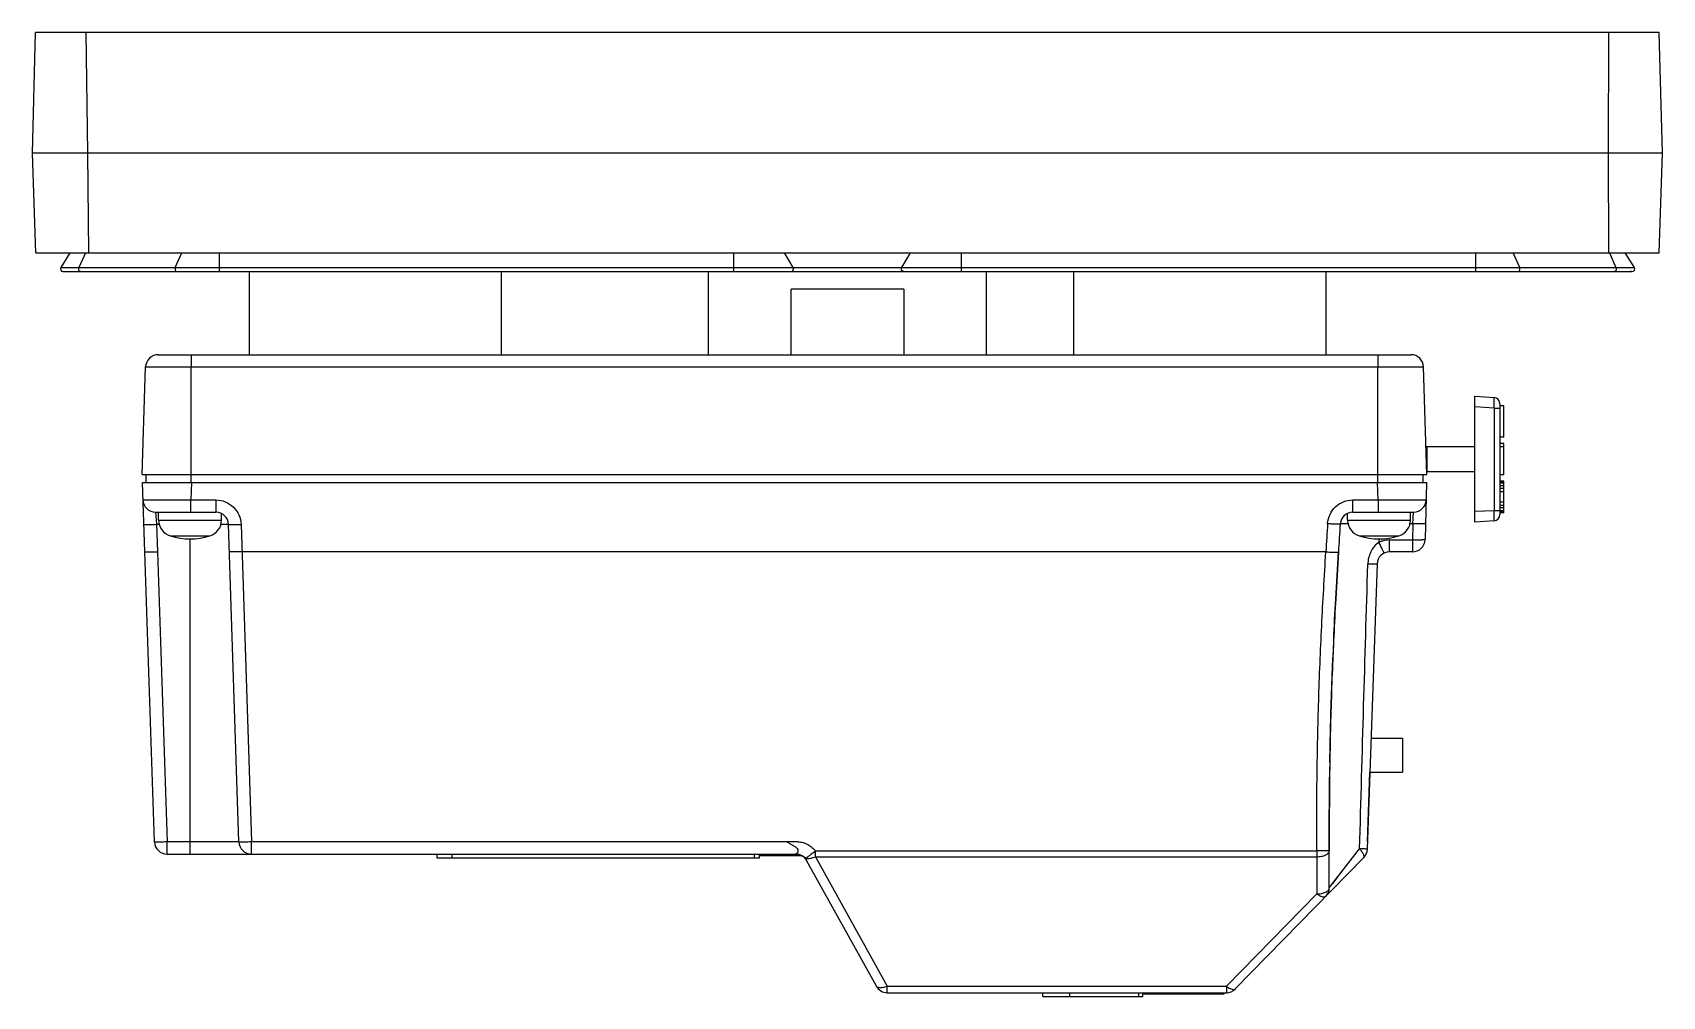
# Model space of a CAD drawing. Header units: millimetres. Extents: x 17 to 147, y 78 to 154.
import ezdxf

# ---------------------------------------------------------------- set-up
doc = ezdxf.new("R2010")
doc.units = ezdxf.units.MM
doc.header["$LTSCALE"] = 15.079573
doc.layers.get('0').update_dxf_attribs({"linetype": 'CONTINUOUS'})

msp = doc.modelspace()

# ---------------------------------------------------------------- linework, layer by layer
at = {"color": 7, "linetype": 'Continuous'}
for p, q in [((17.37, 144.92), (17.61, 154.49)), ((21.61, 154.49), (17.61, 154.49)), ((21.75, 144.92), (21.61, 154.49)), ((142.52, 154.49), (21.61, 154.49)), ((142.48, 144.92), (142.52, 154.49)), ((146.52, 154.49), (142.52, 154.49)), ((146.77, 144.92), (146.52, 154.49)), ((17.63, 137.02), (17.37, 144.92)), ((146.77, 144.92), (17.37, 144.92)), ((21.82, 137.02), (21.75, 144.92)), ((142.52, 137.02), (142.48, 144.92)), ((146.51, 137.02), (146.77, 144.92)), ((17.63, 137.02), (146.51, 137.02)), ((20.33, 137.02), (19.6, 135.84)), ((21.57, 137.02), (21.05, 135.84)), ((28.7, 135.84), (29.22, 137.02)), ((32.21, 135.52), (32.21, 137.02)), ((73.02, 137.02), (73.02, 135.52)), ((77.75, 135.84), (77.06, 137.02)), ((86.38, 135.84), (87.08, 137.02)), ((91.11, 135.52), (91.11, 137.02)), ((131.92, 137.02), (131.92, 135.52)), ((135.44, 135.84), (134.92, 137.02)), ((142.57, 137.02), (143.08, 135.84)), ((144.54, 135.84), (143.81, 137.02)), ((19.6, 135.84), (144.54, 135.84)), ((19.78, 135.52), (144.36, 135.52)), ((34.55, 135.52), (34.55, 128.92)), ((54.58, 135.52), (54.58, 128.92)), ((71.02, 128.92), (71.02, 135.52)), ((93.11, 128.92), (93.11, 135.52)), ((100.05, 128.92), (100.05, 135.52)), ((120.08, 128.92), (120.08, 135.52)), ((144.22, 135.58), (144.36, 135.52)), ((77.6, 128.92), (77.6, 134.12)), ((86.54, 134.12), (77.6, 134.12)), ((86.54, 134.12), (86.54, 128.92)), ((27.34, 128.92), (126.8, 128.92)), ((29.97, 128.92), (29.97, 127.95)), ((124.17, 128.92), (124.17, 127.95)), ((26.07, 119.42), (26.34, 127.95)), ((26.34, 127.95), (127.8, 127.95)), ((29.97, 118.77), (29.97, 127.95)), ((124.17, 118.77), (124.17, 127.95)), ((128.07, 119.42), (127.8, 127.95)), ((131.87, 125.62), (133.4, 125.52)), ((131.87, 115.62), (131.87, 125.62)), ((133.4, 124.68), (131.87, 124.77)), ((133.4, 124.68), (133.87, 124.68)), ((133.4, 124.68), (133.4, 116.52)), ((133.87, 125.02), (133.87, 116.23)), ((134.17, 124.87), (133.87, 124.87)), ((134.17, 122.37), (134.17, 124.87)), ((134.17, 122.37), (133.87, 122.37)), ((134.17, 121.87), (133.87, 121.87)), ((134.17, 119.37), (134.17, 121.87)), ((128.07, 121.62), (131.87, 121.62)), ((128.07, 121.62), (128.07, 119.62)), ((134.17, 121.61), (133.87, 121.61)), ((26.07, 119.42), (128.07, 119.42)), ((26.37, 119.42), (26.37, 118.77)), ((127.77, 118.77), (127.77, 119.42)), ((131.87, 119.62), (128.07, 119.62)), ((134.17, 119.37), (133.87, 119.37)), ((26.28, 113.27), (26.09, 118.77)), ((26.09, 118.77), (29.99, 118.77)), ((29.99, 118.77), (29.93, 117.39)), ((29.99, 118.77), (128.05, 118.77)), ((124.21, 117.39), (124.15, 118.77)), ((128.05, 118.77), (127.92, 114.24)), ((134.17, 118.87), (133.87, 118.87)), ((134.17, 118.82), (133.87, 118.82)), ((134.17, 118.71), (133.87, 118.71)), ((134.17, 118.5), (133.87, 118.5)), ((134.17, 118.29), (133.87, 118.29)), ((134.17, 118.02), (133.87, 118.02)), ((134.17, 116.37), (134.17, 118.87)), ((29.93, 116.42), (29.93, 117.39)), ((29.93, 117.39), (31.92, 117.39)), ((31.92, 117.39), (31.92, 116.42)), ((122.19, 117.39), (124.21, 117.39)), ((122.19, 116.42), (122.19, 117.39)), ((124.21, 117.39), (124.21, 116.42)), ((133.4, 116.52), (131.87, 116.46)), ((133.87, 116.52), (133.4, 116.52)), ((134.17, 117.22), (133.87, 117.22)), ((134.17, 116.96), (133.87, 116.96)), ((134.17, 116.75), (133.87, 116.75)), ((134.17, 116.53), (133.87, 116.53)), ((27.13, 116.42), (27.2, 115.46)), ((27.13, 116.42), (31.92, 116.42)), ((27.2, 115.46), (27.28, 113.27)), ((27.2, 115.46), (27.48, 115.46)), ((27.37, 115.79), (27.37, 116.42)), ((27.37, 115.79), (32.37, 115.79)), ((32.26, 115.46), (32.92, 115.46)), ((32.37, 115.79), (32.37, 116.32)), ((33.75, 90.24), (32.92, 115.46)), ((33.92, 115.45), (34.75, 90.24)), ((121.87, 115.49), (121.19, 115.49)), ((121.77, 115.79), (121.77, 116.33)), ((121.77, 115.79), (126.77, 115.79)), ((122.19, 116.42), (127.01, 116.42)), ((126.96, 115.49), (126.67, 115.49)), ((126.77, 115.79), (126.77, 116.42)), ((126.96, 115.49), (126.92, 114.21)), ((126.96, 115.49), (127.01, 116.42)), ((133.4, 115.73), (131.87, 115.62)), ((134.17, 116.43), (133.87, 116.43)), ((134.17, 116.37), (133.87, 116.37)), ((28.29, 114.54), (31.44, 114.54)), ((29.87, 90.24), (29.87, 114.3)), ((122.69, 114.54), (125.84, 114.54)), ((124.27, 114.03), (124.27, 114.3)), ((125.11, 114.21), (126.93, 114.21)), ((125.11, 113.27), (125.11, 114.21)), ((126.92, 114.21), (126.92, 113.27)), ((27.05, 90.24), (26.28, 113.27)), ((27.28, 113.27), (28.05, 90.24)), ((120.05, 113.27), (33.99, 113.27)), ((126.92, 113.27), (125.11, 113.27)), ((124.11, 112.31), (123.34, 89.66)), ((120.42, 99.22), (120.45, 99.22)), ((123.64, 98.47), (126.14, 98.47)), ((126.14, 98.47), (126.14, 95.77)), ((123.36, 90.24), (123.55, 95.77)), ((123.55, 95.77), (126.14, 95.77)), ((28.05, 89.27), (28.05, 90.24)), ((33.75, 90.24), (28.05, 90.24)), ((29.87, 89.27), (29.87, 90.24)), ((34.75, 89.27), (34.75, 90.24)), ((77.24, 90.24), (34.75, 90.24)), ((78.14, 90.24), (77.24, 90.24)), ((79.53, 89.52), (119.32, 89.52)), ((79.53, 89.06), (79.53, 89.52)), ((119.32, 89.52), (119.32, 89.06)), ((120.32, 86.6), (122.73, 89.69)), ((120.32, 86.61), (120.32, 89.55)), ((123.34, 89.66), (123.34, 89.66)), ((123.36, 90.24), (123.36, 90.24)), ((28.05, 89.27), (77.96, 89.27)), ((49.47, 89.27), (49.47, 88.97)), ((49.47, 88.97), (75.07, 88.97)), ((50.67, 88.97), (50.67, 89.27)), ((74.67, 89.27), (74.67, 88.97)), ((75.07, 88.97), (75.07, 89.27)), ((75.07, 89.17), (78.36, 89.17)), ((75.47, 89.27), (75.47, 89.17)), ((75.77, 89.17), (75.77, 89.27)), ((84.36, 78.79), (78.82, 88.76)), ((79.53, 89.06), (119.32, 89.06)), ((79.53, 89.06), (85.23, 78.79)), ((123.06, 89), (112.86, 78.57)), ((119.32, 89.06), (119.32, 86.12)), ((123.06, 89), (123.06, 89)), ((112.15, 78.79), (119.32, 86.12)), ((85.23, 78.79), (112.15, 78.79)), ((85.23, 78.27), (85.23, 78.79)), ((85.23, 78.27), (112.15, 78.27)), ((97.57, 77.97), (97.57, 78.27)), ((97.57, 77.97), (105.52, 77.97)), ((99.71, 77.97), (99.71, 78.27)), ((105.17, 78.27), (105.17, 77.97)), ((105.52, 77.97), (105.52, 78.27)), ((105.52, 78.17), (111.97, 78.17)), ((111.42, 78.27), (111.42, 78.17)), ((111.97, 78.17), (111.97, 78.27)), ((112.15, 78.79), (112.15, 78.27))]:
    msp.add_line(p, q, dxfattribs=at)
msp.add_lwpolyline([(120.59, 86.95), (121.42, 88.01), (122.73, 89.69)], dxfattribs=at)
for centre, radius, start, end in [((19.78, 135.73), 0.208, 148.3223, 270), ((144.36, 135.73), 0.208, 270, 31.6777), ((27.34, 127.92), 1, 90.0366, 178.1632), ((126.8, 127.92), 1, 1.797, 90), ((133.37, 125.02), 0.5, 0, 86.1371), ((27.13, 117.42), 1, 182, 270), ((127.01, 117.42), 1, 270, 358.3507), ((28.68, 115.79), 1.31, 180, 252.8982), ((31.06, 115.79), 1.31, 287.1018, 360), ((31.92, 115.42), 1, 1.8934, 90), ((592.57, 84.2), 473.42, 176.2069, 176.4795), ((599.79, 83.74), 479.66, 176.2041, 176.4727), ((122.19, 115.42), 1, 90, 176.2039), ((123.08, 115.79), 1.31, 180, 252.8982), ((125.46, 115.79), 1.31, 287.1018, 360), ((133.37, 116.23), 0.5, 273.8629, 360), ((29.87, 119.65), 5.35, 252.8982, 287.1018), ((124.27, 119.65), 5.35, 252.8982, 287.1018), ((125.11, 112.2), 2.01, 106.4899, 114.7191), ((125.11, 112.2), 2.01, 90.0408, 106.4445), ((126.92, 114.27), 1, 270, 358.3507), ((125.11, 112.27), 1, 90, 178.0733), ((485.49, 89.35), 365.22, 177.346, 177.5618), ((436.88, 91.82), 316.56, 179.1407, 179.3541), ((28.05, 90.27), 1, 181.9196, 270), ((34.75, 90.27), 1, 181.8936, 270), ((122.35, 89.7), 1, 315.6276, 358.0722), ((77.95, 88.27), 1, 29.0322, 90), ((77.96, 88.23), 1.04, 87.6108, 89.9215), ((77.95, 88.27), 1.01, 31.1041, 50.5563), ((119.32, 86.6), 1, 315.6276, 0.0045), ((85.23, 79.27), 1, 209.0322, 270), ((112.15, 79.27), 1, 270.0016, 315.6254)]:
    msp.add_arc(centre, radius, start, end, dxfattribs=at)
for points, knots in [([(21.03, 135.73), (21.03, 135.74), (21.03, 135.78), (21.04, 135.81), (21.05, 135.84)], [0, 0, 0, 0, 0.25653, 1, 1, 1, 1]), ([(21.18, 135.52), (21.16, 135.52), (21.12, 135.53), (21.07, 135.58), (21.04, 135.65), (21.03, 135.7), (21.03, 135.73)], [0, 0, 0, 0, 0.20942, 0.44451, 0.712537, 1, 1, 1, 1]), ([(28.7, 135.84), (28.7, 135.83), (28.68, 135.8), (28.68, 135.76), (28.68, 135.73)], [0, 0, 0, 0, 0.242515, 1, 1, 1, 1]), ([(28.68, 135.73), (28.68, 135.7), (28.69, 135.65), (28.72, 135.58), (28.76, 135.53), (28.81, 135.52), (28.83, 135.52)], [0, 0, 0, 0, 0.287463, 0.55549, 0.79058, 1, 1, 1, 1]), ([(77.58, 135.52), (77.64, 135.52), (77.74, 135.57), (77.78, 135.68), (77.78, 135.73)], [0, 0, 0, 0, 0.491166, 1, 1, 1, 1]), ([(86.55, 135.52), (86.5, 135.52), (86.39, 135.57), (86.35, 135.68), (86.35, 135.73)], [0, 0, 0, 0, 0.491166, 1, 1, 1, 1]), ([(135.31, 135.52), (135.33, 135.52), (135.37, 135.53), (135.42, 135.58), (135.45, 135.65), (135.46, 135.7), (135.46, 135.73)], [0, 0, 0, 0, 0.20942, 0.44451, 0.712537, 1, 1, 1, 1]), ([(135.46, 135.73), (135.46, 135.74), (135.46, 135.78), (135.45, 135.81), (135.44, 135.84)], [0, 0, 0, 0, 0.25653, 1, 1, 1, 1]), ([(143.1, 135.73), (143.1, 135.7), (143.1, 135.65), (143.07, 135.58), (143.02, 135.53), (142.98, 135.52), (142.96, 135.52)], [0, 0, 0, 0, 0.287463, 0.55549, 0.79058, 1, 1, 1, 1]), ([(143.08, 135.84), (143.09, 135.83), (143.1, 135.8), (143.1, 135.76), (143.1, 135.73)], [0, 0, 0, 0, 0.242515, 1, 1, 1, 1]), ([(133.4, 124.68), (133.4, 124.73), (133.41, 124.84), (133.41, 125), (133.41, 125.12), (133.41, 125.21), (133.41, 125.27), (133.41, 125.33), (133.41, 125.37), (133.41, 125.42), (133.41, 125.45), (133.41, 125.48), (133.41, 125.5), (133.41, 125.51), (133.4, 125.52), (133.4, 125.52), (133.4, 125.52), (133.4, 125.52)], [0, 0, 0, 0, 0.194916, 0.381925, 0.554133, 0.632639, 0.705071, 0.770727, 0.828994, 0.879333, 0.921306, 0.954544, 0.978761, 0.987421, 0.993771, 0.997858, 1, 1, 1, 1]), ([(26.13, 117.39), (26.13, 117.39), (26.14, 117.39), (26.15, 117.39), (26.18, 117.39), (26.21, 117.4), (26.25, 117.4), (26.3, 117.4), (26.36, 117.4), (26.45, 117.4), (26.59, 117.4), (26.78, 117.4), (27.01, 117.4), (27.26, 117.4), (27.53, 117.4), (27.94, 117.4), (28.5, 117.4), (29.2, 117.4), (29.69, 117.39), (29.93, 117.39)], [0, 0, 0, 0, 0.001281, 0.004913, 0.010927, 0.019315, 0.030063, 0.043154, 0.058556, 0.076222, 0.118167, 0.168616, 0.227071, 0.292962, 0.36568, 0.444495, 0.617324, 0.80499, 1, 1, 1, 1]), ([(31.92, 117.39), (32.17, 117.39), (32.69, 117.29), (33.34, 116.86), (33.79, 116.22), (33.91, 115.71), (33.92, 115.45)], [0, 0, 0, 0, 0.250086, 0.500131, 0.750107, 1, 1, 1, 1]), ([(120.19, 115.52), (120.21, 115.77), (120.34, 116.27), (120.79, 116.88), (121.43, 117.29), (121.94, 117.39), (122.19, 117.39)], [0, 0, 0, 0, 0.249963, 0.499905, 0.749899, 1, 1, 1, 1]), ([(124.21, 117.39), (124.46, 117.39), (124.94, 117.4), (125.65, 117.4), (126.2, 117.41), (126.61, 117.41), (126.89, 117.41), (127.14, 117.41), (127.36, 117.41), (127.55, 117.41), (127.69, 117.41), (127.79, 117.4), (127.84, 117.4), (127.89, 117.4), (127.94, 117.4), (127.97, 117.4), (127.99, 117.4), (128, 117.4), (128.01, 117.4), (128.01, 117.39)], [0, 0, 0, 0, 0.195011, 0.382678, 0.555505, 0.634317, 0.707034, 0.772923, 0.831377, 0.881824, 0.923769, 0.941436, 0.956838, 0.96993, 0.980679, 0.989068, 0.995084, 0.998718, 1, 1, 1, 1]), ([(133.4, 115.73), (133.4, 115.73), (133.4, 115.73), (133.4, 115.73), (133.4, 115.74), (133.41, 115.74), (133.41, 115.75), (133.41, 115.77), (133.41, 115.79), (133.41, 115.82), (133.41, 115.86), (133.41, 115.91), (133.41, 115.96), (133.41, 116.02), (133.41, 116.11), (133.41, 116.22), (133.41, 116.37), (133.4, 116.47), (133.4, 116.52)], [0, 0, 0, 0, 0.00178, 0.005693, 0.011936, 0.020524, 0.031441, 0.04466, 0.07786, 0.119823, 0.170164, 0.228449, 0.294135, 0.366614, 0.445191, 0.617568, 0.80486, 1, 1, 1, 1]), ([(26.2, 115.45), (26.2, 115.45), (26.21, 115.45), (26.22, 115.45), (26.25, 115.45), (26.28, 115.44), (26.32, 115.44), (26.39, 115.44), (26.5, 115.44), (26.65, 115.44), (26.82, 115.45), (27.01, 115.45), (27.14, 115.45), (27.2, 115.46)], [0, 0, 0, 0, 0.005825, 0.02059, 0.04459, 0.077716, 0.11975, 0.170228, 0.2944, 0.445655, 0.618091, 0.805274, 1, 1, 1, 1]), ([(32.92, 115.46), (32.92, 115.45), (32.93, 115.45), (32.94, 115.45), (32.96, 115.45), (33, 115.45), (33.04, 115.44), (33.11, 115.44), (33.22, 115.44), (33.37, 115.44), (33.54, 115.44), (33.72, 115.45), (33.85, 115.45), (33.92, 115.45)], [0, 0, 0, 0, 0.005926, 0.020728, 0.044746, 0.077882, 0.119918, 0.170393, 0.294548, 0.445776, 0.618176, 0.805318, 1, 1, 1, 1]), ([(120.19, 115.52), (120.26, 115.52), (120.38, 115.51), (120.57, 115.5), (120.74, 115.49), (120.89, 115.48), (120.99, 115.48), (121.07, 115.48), (121.11, 115.48), (121.14, 115.48), (121.17, 115.48), (121.18, 115.49), (121.19, 115.49), (121.19, 115.49)], [0, 0, 0, 0, 0.194744, 0.381913, 0.554313, 0.705525, 0.829657, 0.88012, 0.922145, 0.95527, 0.979281, 0.994077, 1, 1, 1, 1]), ([(127.96, 115.53), (127.96, 115.52), (127.95, 115.52), (127.92, 115.51), (127.87, 115.5), (127.78, 115.49), (127.65, 115.49), (127.51, 115.48), (127.33, 115.48), (127.15, 115.49), (127.02, 115.49), (126.96, 115.49)], [0, 0, 0, 0, 0.008046, 0.023736, 0.081532, 0.174057, 0.29785, 0.448452, 0.620046, 0.806274, 1, 1, 1, 1]), ([(124.27, 114.03), (124.12, 113.94), (123.86, 113.71), (123.5, 113.13), (123.39, 112.62), (123.38, 112.28)], [0, 0, 0, 0, 0.250472, 0.501033, 1, 1, 1, 1]), ([(124.69, 113.18), (124.69, 113.18), (124.68, 113.19), (124.67, 113.2), (124.66, 113.22), (124.65, 113.24), (124.63, 113.28), (124.6, 113.34), (124.55, 113.43), (124.49, 113.56), (124.42, 113.7), (124.35, 113.86), (124.29, 113.97), (124.27, 114.03)], [0, 0, 0, 0, 0.005459, 0.019907, 0.043517, 0.076172, 0.117666, 0.167568, 0.290647, 0.441187, 0.613711, 0.802237, 1, 1, 1, 1]), ([(127.92, 114.24), (127.92, 114.24), (127.91, 114.24), (127.89, 114.23), (127.83, 114.22), (127.74, 114.21), (127.62, 114.21), (127.47, 114.2), (127.3, 114.2), (127.11, 114.21), (126.99, 114.21), (126.92, 114.21)], [0, 0, 0, 0, 0.007793, 0.0233, 0.080959, 0.173338, 0.297223, 0.447875, 0.619668, 0.806284, 1, 1, 1, 1]), ([(26.28, 113.27), (26.28, 113.27), (26.29, 113.27), (26.3, 113.27), (26.32, 113.26), (26.36, 113.26), (26.4, 113.26), (26.47, 113.26), (26.58, 113.26), (26.73, 113.26), (26.9, 113.26), (27.08, 113.27), (27.21, 113.27), (27.28, 113.27)], [0, 0, 0, 0, 0.005822, 0.020553, 0.044533, 0.077669, 0.119642, 0.17004, 0.294252, 0.445467, 0.617985, 0.805425, 1, 1, 1, 1]), ([(33.99, 113.27), (33.92, 113.27), (33.8, 113.27), (33.61, 113.26), (33.44, 113.26), (33.29, 113.26), (33.18, 113.26), (33.11, 113.26), (33.07, 113.26), (33.04, 113.27), (33.01, 113.27), (33, 113.27), (32.99, 113.27), (32.99, 113.28)], [0, 0, 0, 0, 0.194539, 0.381946, 0.554433, 0.705623, 0.82982, 0.880214, 0.922188, 0.95533, 0.979324, 0.994086, 1, 1, 1, 1]), ([(119.32, 89.52), (119.32, 91.51), (119.33, 95.49), (119.46, 101.44), (119.7, 107.36), (119.93, 111.3), (120.05, 113.27)], [0, 0, 0, 0, 0.252251, 0.501647, 0.750903, 1, 1, 1, 1]), ([(120.05, 113.27), (120.11, 113.27), (120.24, 113.26), (120.42, 113.25), (120.59, 113.25), (120.74, 113.24), (120.85, 113.24), (120.92, 113.24), (120.97, 113.24), (121, 113.24), (121.02, 113.24), (121.04, 113.24), (121.04, 113.24), (121.04, 113.25)], [0, 0, 0, 0, 0.194575, 0.381953, 0.554373, 0.70551, 0.829722, 0.880155, 0.922176, 0.955362, 0.979382, 0.994145, 1, 1, 1, 1]), ([(121.04, 113.25), (120.97, 112.01), (120.78, 108.8), (120.53, 103.59), (120.36, 97.62), (120.32, 93.33), (120.32, 90.7), (120.32, 89.95), (120.32, 89.55)], [0, 0, 0, 0, 0.157967, 0.411706, 0.665444, 0.919183, 0.96047, 1, 1, 1, 1]), ([(120.67, 106.26), (120.72, 107.35), (120.83, 109.68), (120.97, 112.01), (121.04, 113.25)], [0, 0, 0, 0, 0.469725, 1, 1, 1, 1]), ([(122.73, 89.69), (122.84, 93.48), (123.04, 101.01), (123.27, 108.53), (123.38, 112.28)], [0, 0, 0, 0, 0.502331, 1, 1, 1, 1]), ([(124.11, 112.31), (124.11, 112.31), (124.1, 112.3), (124.08, 112.3), (124.05, 112.29), (123.98, 112.29), (123.9, 112.28), (123.79, 112.28), (123.66, 112.28), (123.53, 112.28), (123.43, 112.28), (123.38, 112.28)], [0, 0, 0, 0, 0.007382, 0.02217, 0.076743, 0.164076, 0.282523, 0.429789, 0.601626, 0.793282, 1, 1, 1, 1]), ([(120.36, 96.57), (120.37, 96.92), (120.41, 99.26), (120.49, 102.03), (120.59, 104.45), (120.6, 104.89)], [0, 0, 0, 0, 0.126646, 0.843725, 1, 1, 1, 1]), ([(120.32, 89.55), (120.32, 89.95), (120.32, 90.7), (120.32, 92.58), (120.33, 94.15), (120.35, 95.39)], [0, 0, 0, 0, 0.165028, 0.337388, 1, 1, 1, 1]), ([(28.05, 90.24), (27.98, 90.24), (27.86, 90.23), (27.67, 90.23), (27.5, 90.23), (27.35, 90.23), (27.24, 90.23), (27.17, 90.23), (27.13, 90.23), (27.1, 90.23), (27.07, 90.23), (27.06, 90.24), (27.05, 90.24), (27.05, 90.24)], [0, 0, 0, 0, 0.194583, 0.382032, 0.554557, 0.705776, 0.829992, 0.880389, 0.922362, 0.955496, 0.979473, 0.994197, 1, 1, 1, 1]), ([(34.75, 90.24), (34.69, 90.24), (34.56, 90.23), (34.37, 90.23), (34.2, 90.23), (34.05, 90.23), (33.94, 90.23), (33.87, 90.23), (33.83, 90.23), (33.8, 90.23), (33.77, 90.23), (33.76, 90.24), (33.75, 90.24), (33.75, 90.24)], [0, 0, 0, 0, 0.194575, 0.382016, 0.554534, 0.705748, 0.82996, 0.880356, 0.922328, 0.955463, 0.979442, 0.994174, 1, 1, 1, 1]), ([(77.24, 90.24), (77.31, 90.2), (77.46, 90.13), (77.68, 90), (77.85, 89.9), (77.98, 89.8), (78.08, 89.7), (78.15, 89.57), (78.13, 89.45), (78.1, 89.39), (78.06, 89.34), (78.02, 89.3), (77.98, 89.27), (77.96, 89.27)], [0, 0, 0, 0, 0.165876, 0.331048, 0.493859, 0.573856, 0.650123, 0.778538, 0.830429, 0.87676, 0.918211, 0.953043, 1, 1, 1, 1]), ([(78.14, 90.24), (78.27, 90.24), (78.54, 90.2), (78.92, 90.05), (79.26, 89.82), (79.44, 89.62), (79.53, 89.52)], [0, 0, 0, 0, 0.249816, 0.500159, 0.749957, 1, 1, 1, 1]), ([(79.53, 89.52), (79.48, 89.48), (79.39, 89.41), (79.26, 89.31), (79.14, 89.22), (79.06, 89.15), (79.02, 89.13)], [0, 0, 0, 0, 0.271625, 0.534022, 0.779297, 1, 1, 1, 1]), ([(119.32, 89.06), (119.45, 89.06), (119.69, 89.08), (119.97, 89.17), (120.15, 89.27), (120.24, 89.35), (120.3, 89.45), (120.32, 89.52), (120.32, 89.55)], [0, 0, 0, 0, 0.320403, 0.604633, 0.725175, 0.829388, 0.919216, 1, 1, 1, 1]), ([(120.32, 89.55), (120.32, 89.55), (120.31, 89.54), (120.29, 89.54), (120.23, 89.54), (120.14, 89.53), (120.02, 89.52), (119.87, 89.52), (119.7, 89.52), (119.51, 89.52), (119.38, 89.52), (119.32, 89.52)], [0, 0, 0, 0, 0.007169, 0.021908, 0.078863, 0.171331, 0.29555, 0.446735, 0.619031, 0.805918, 1, 1, 1, 1]), ([(123.34, 89.66), (123.34, 89.66), (123.34, 89.66), (123.33, 89.66), (123.32, 89.67), (123.3, 89.67), (123.28, 89.67), (123.24, 89.67), (123.17, 89.68), (123.08, 89.68), (122.98, 89.68), (122.86, 89.69), (122.78, 89.69), (122.73, 89.69)], [0, 0, 0, 0, 0.004783, 0.018209, 0.04024, 0.07071, 0.109434, 0.156224, 0.273244, 0.41984, 0.592467, 0.787172, 1, 1, 1, 1]), ([(123.06, 89), (123.07, 89.01), (123.09, 89.04), (123.09, 89.1), (123.07, 89.18), (123.03, 89.26), (122.98, 89.36), (122.89, 89.51), (122.8, 89.62), (122.73, 89.69)], [0, 0, 0, 0, 0.058244, 0.130745, 0.224425, 0.340945, 0.479542, 0.637962, 1, 1, 1, 1]), ([(77.96, 89.27), (78.07, 89.27), (78.3, 89.23), (78.5, 89.12), (78.59, 89.05)], [0, 0, 0, 0, 0.499765, 1, 1, 1, 1]), ([(78.33, 89.21), (78.38, 89.19), (78.46, 89.15), (78.59, 89.08), (78.69, 89.01), (78.75, 88.97), (78.79, 88.96)], [0, 0, 0, 0, 0.285001, 0.559059, 0.806474, 1, 1, 1, 1]), ([(79.02, 89.13), (79, 89.11), (78.95, 89.08), (78.88, 89.03), (78.83, 88.99), (78.8, 88.97), (78.79, 88.96)], [0, 0, 0, 0, 0.32209, 0.599198, 0.826452, 1, 1, 1, 1]), ([(78.79, 88.96), (78.83, 88.94), (78.94, 88.93), (79.19, 88.94), (79.39, 89.01), (79.53, 89.06)], [0, 0, 0, 0, 0.192152, 0.427133, 1, 1, 1, 1]), ([(78.79, 88.96), (78.79, 88.93), (78.8, 88.87), (78.8, 88.81), (78.81, 88.79)], [0, 0, 0, 0, 0.588681, 1, 1, 1, 1]), ([(78.81, 88.79), (78.81, 88.79), (78.81, 88.78), (78.82, 88.77), (78.82, 88.76)], [0, 0, 0, 0, 0.232133, 1, 1, 1, 1]), ([(119.32, 86.11), (119.45, 86.11), (119.69, 86.13), (119.97, 86.22), (120.15, 86.32), (120.25, 86.4), (120.31, 86.5), (120.32, 86.57), (120.32, 86.61)], [0, 0, 0, 0, 0.319365, 0.602453, 0.722271, 0.825703, 0.9162, 1, 1, 1, 1]), ([(120.03, 85.9), (119.97, 85.84), (119.8, 85.86), (119.65, 85.91), (119.5, 85.99), (119.39, 86.06), (119.32, 86.12)], [0, 0, 0, 0, 0.359074, 0.495692, 0.649775, 1, 1, 1, 1]), ([(85.23, 78.79), (85.14, 78.75), (84.95, 78.68), (84.73, 78.65), (84.57, 78.66), (84.48, 78.68), (84.4, 78.73), (84.37, 78.77), (84.36, 78.79)], [0, 0, 0, 0, 0.331754, 0.614285, 0.731898, 0.833331, 0.92092, 1, 1, 1, 1]), ([(112.15, 78.79), (112.17, 78.77), (112.24, 78.72), (112.31, 78.67), (112.37, 78.64)], [0, 0, 0, 0, 0.261928, 1, 1, 1, 1]), ([(112.37, 78.64), (112.42, 78.61), (112.52, 78.57), (112.66, 78.53), (112.78, 78.52), (112.84, 78.55), (112.86, 78.57)], [0, 0, 0, 0, 0.338335, 0.615633, 0.830207, 1, 1, 1, 1])]:
    msp.add_open_spline(points, degree=3, knots=knots, dxfattribs=at)
for points in [[(77.78, 135.73), (77.78, 135.77), (77.77, 135.81), (77.75, 135.84)], [(86.35, 135.73), (86.35, 135.77), (86.36, 135.81), (86.38, 135.84)], [(78, 89.27), (78.11, 89.27), (78.22, 89.24), (78.33, 89.21)]]:
    msp.add_open_spline(points, degree=3, dxfattribs=at)

doc.saveas('drawing.dxf')
